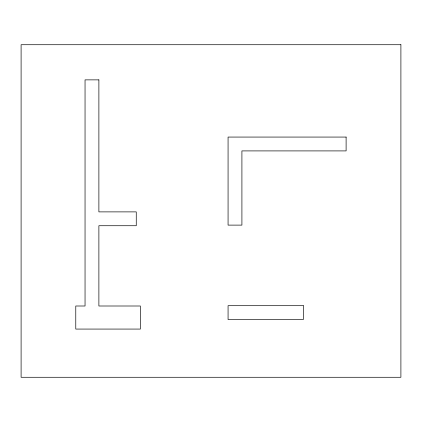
<?xml version="1.0" encoding="UTF-8"?>
<svg xmlns="http://www.w3.org/2000/svg" width="422" height="422" viewBox="0 0 422 422"><rect width="100%" height="100%" fill="white"/><g stroke="black" fill="none" stroke-linecap="round" stroke-linejoin="round"><path stroke-width="0.63" d="M400.9 44.721L21.1 44.721L21.1 377.279L400.9 377.279L400.9 44.721M98.885 79.869L85.044 79.869L85.044 306.003L75.775 306.003L75.775 329.07L140.368 329.07L140.368 306.003L98.885 306.003L98.885 225.728L136.259 225.728L136.259 211.886L98.885 211.886L98.885 79.869M346.109 137.066L228.07 137.066L228.07 225.111L241.911 225.111L241.911 150.907L346.109 150.907L346.109 137.066M303.349 305.692L228.07 305.692L228.07 319.533L303.349 319.533L303.349 305.692"/></g></svg>
